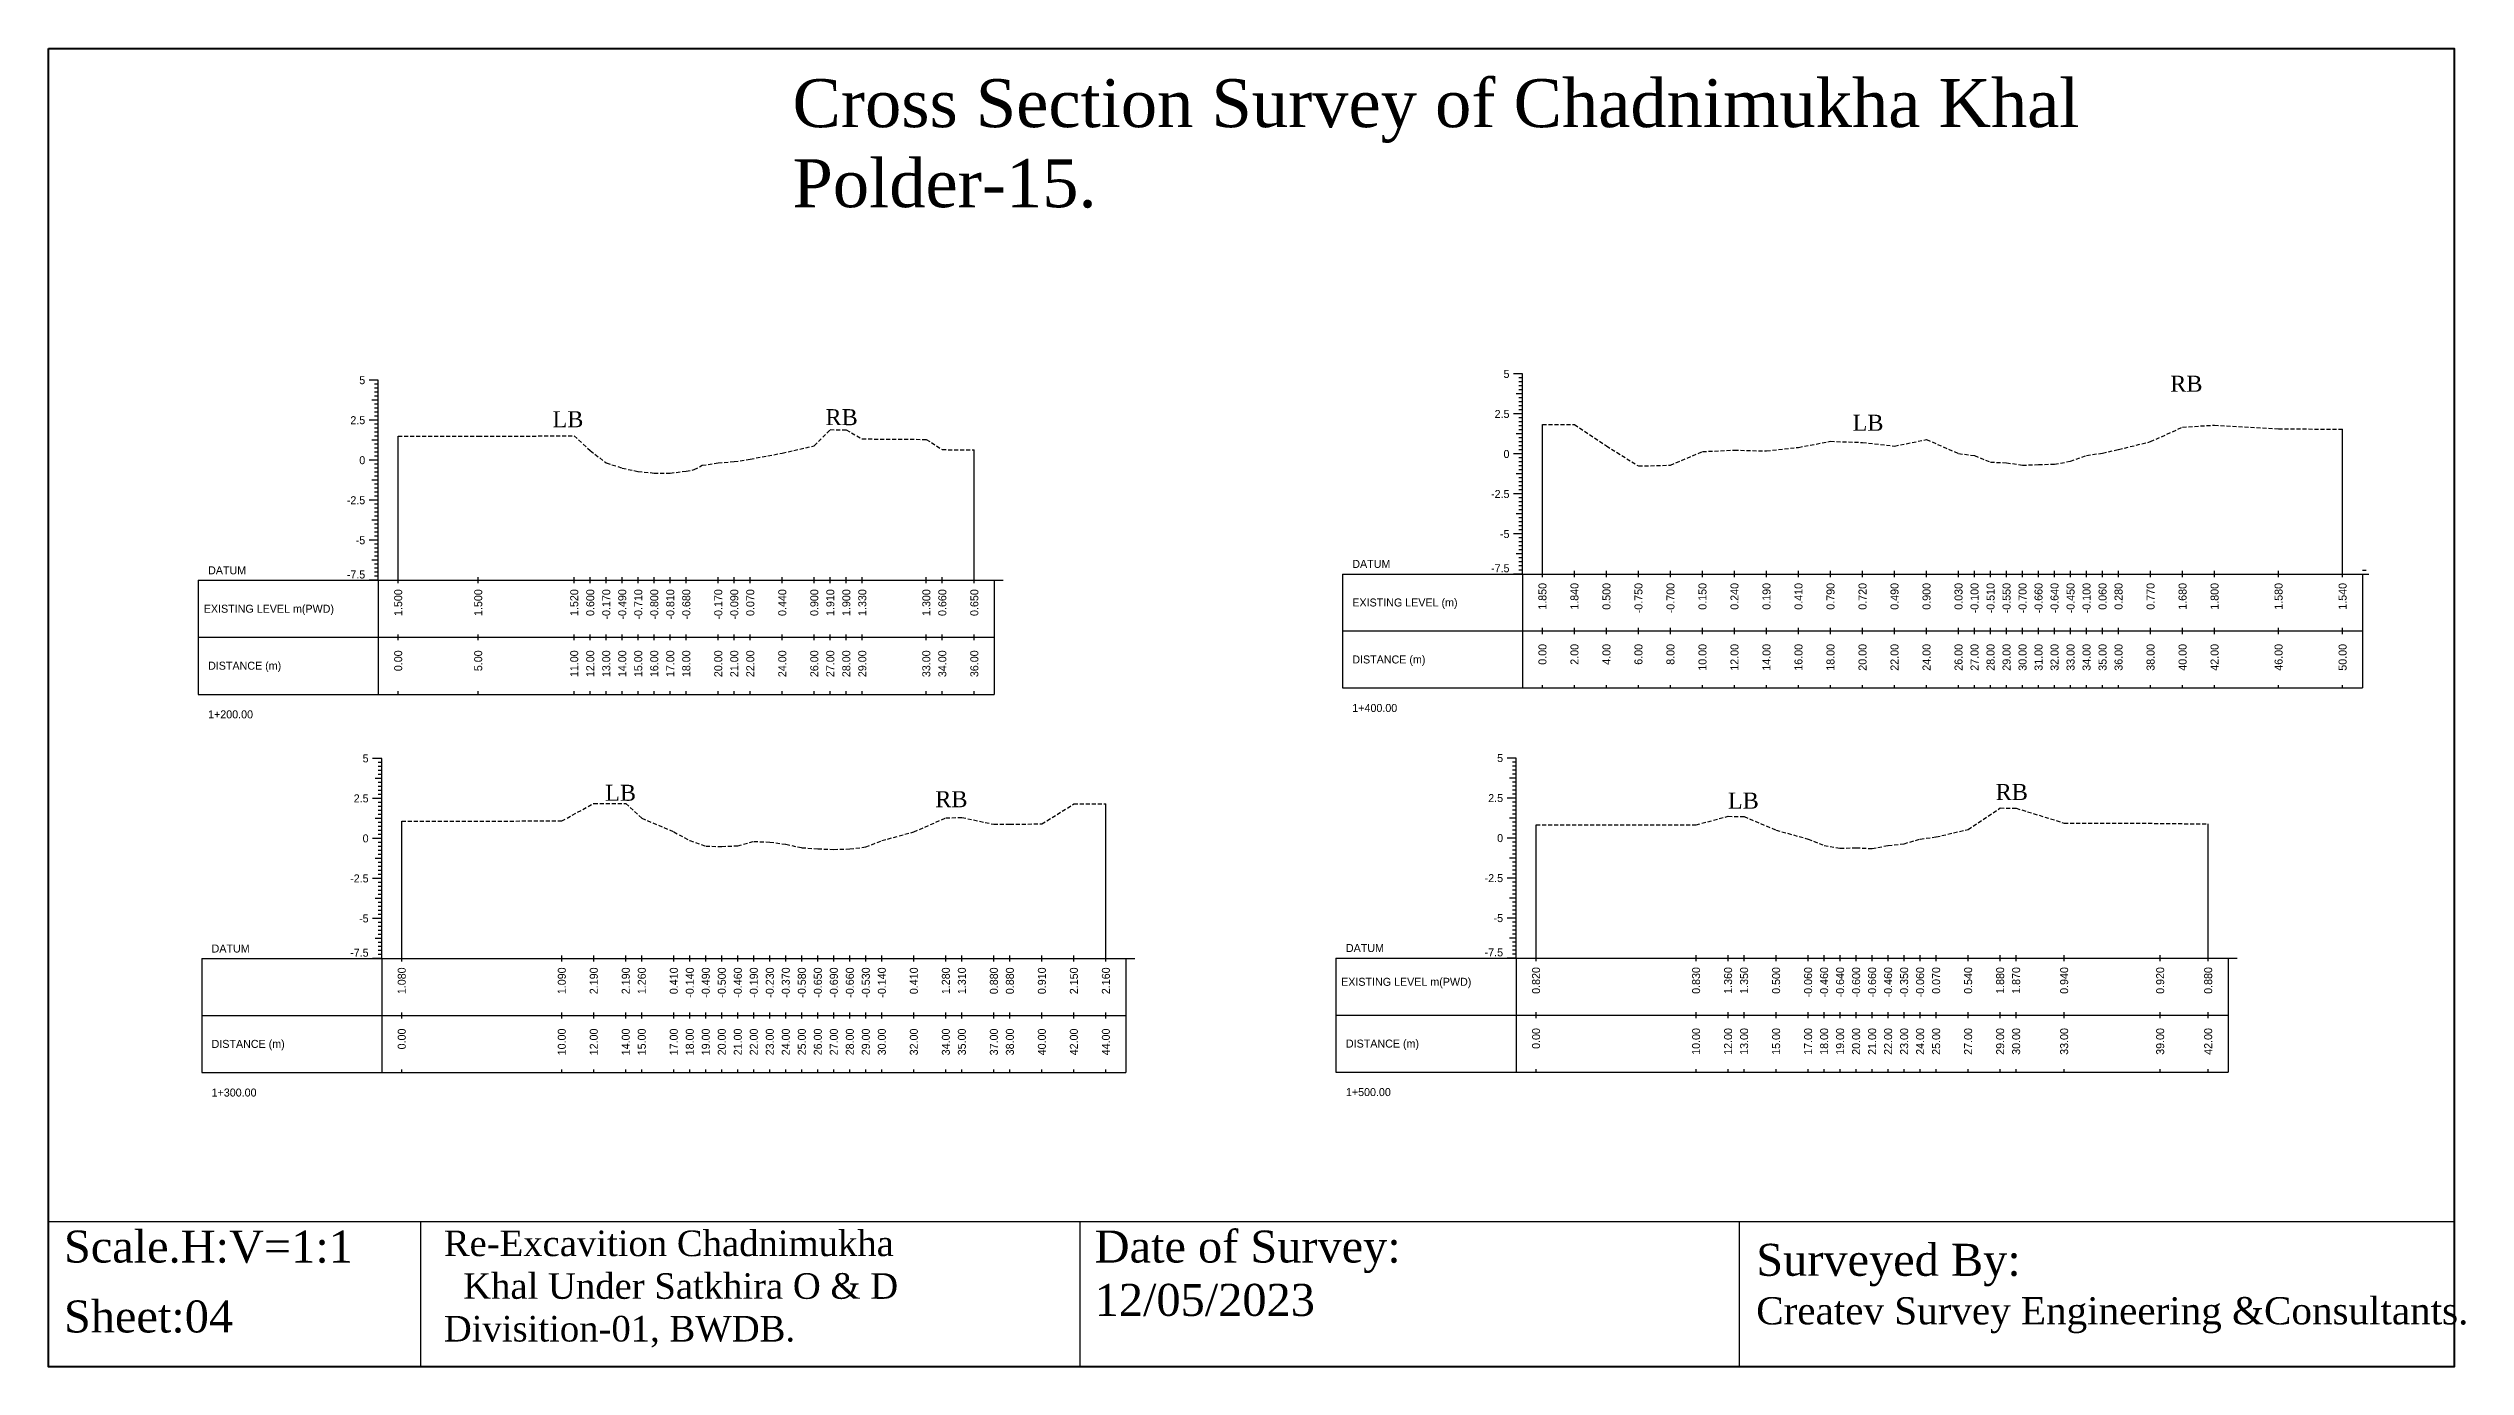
# Model space of a CAD drawing. Header units: inches. Extents: x 3247 to 4722, y -1199 to -293.
# Drawn here: x 3246.5 to 3397.6, y -1152.6 to -1070.3 of the extents above; entities that cross this region are included whole.
import ezdxf
from ezdxf.enums import TextEntityAlignment as Align

# ---------------------------------------------------------------- set-up
doc = ezdxf.new("R2010")
doc.units = ezdxf.units.IN
doc.header["$MEASUREMENT"] = 0
doc.linetypes.add('HIDDEN', pattern=[0.375, 0.25, -0.125])
doc.layers.add('CS_Drawing', color=7, linetype='Continuous')
doc.layers.add('GL', color=3, linetype='HIDDEN')
doc.styles.add('romans', font='romans.shx')

msp = doc.modelspace()

# ---------------------------------------------------------------- linework, layer by layer
at = {"color": 4, "lineweight": 40}
msp.add_lwpolyline([(3246.52, -1070.28), (3396.86, -1070.28), (3396.86, -1152.65), (3246.52, -1152.65)], close=True, dxfattribs=at)
for points in [[(3396.86, -1070.28), (3396.86, -1152.65)], [(3246.52, -1143.57), (3396.86, -1143.57)], [(3246.52, -1143.57), (3246.52, -1152.65)], [(3269.77, -1143.57), (3269.77, -1152.65)], [(3310.97, -1143.57), (3310.97, -1152.65)], [(3352.17, -1143.57), (3352.17, -1152.65)]]:
    msp.add_lwpolyline(points)
at = {"layer": 'CS_Drawing'}
for p, q in [((3267.13, -1091.01), (3266.57, -1091.01)), ((3267.13, -1091.01), (3266.73, -1091.01)), ((3267.13, -1091.01), (3266.9, -1091.01)), ((3267.13, -1091.26), (3266.9, -1091.26)), ((3267.13, -1091.51), (3266.9, -1091.51)), ((3267.13, -1091.76), (3266.9, -1091.76)), ((3267.13, -1092.01), (3266.9, -1092.01)), ((3267.13, -1103.51), (3267.13, -1091.01)), ((3338.63, -1090.62), (3338.07, -1090.62)), ((3338.63, -1090.62), (3338.23, -1090.62)), ((3338.63, -1091.87), (3338.23, -1091.87)), ((3338.63, -1090.62), (3338.4, -1090.62)), ((3338.63, -1090.87), (3338.4, -1090.87)), ((3338.63, -1091.12), (3338.4, -1091.12)), ((3338.63, -1091.37), (3338.4, -1091.37)), ((3338.63, -1091.62), (3338.4, -1091.62)), ((3338.63, -1091.87), (3338.4, -1091.87)), ((3338.63, -1103.12), (3338.63, -1090.62)), ((3267.13, -1093.51), (3266.57, -1093.51)), ((3267.13, -1092.26), (3266.73, -1092.26)), ((3267.13, -1093.51), (3266.73, -1093.51)), ((3267.13, -1092.26), (3266.9, -1092.26)), ((3267.13, -1092.51), (3266.9, -1092.51)), ((3267.13, -1092.76), (3266.9, -1092.76)), ((3267.13, -1093.01), (3266.9, -1093.01)), ((3267.13, -1093.26), (3266.9, -1093.26)), ((3267.13, -1093.51), (3266.9, -1093.51)), ((3338.63, -1093.12), (3338.07, -1093.12)), ((3338.63, -1093.12), (3338.23, -1093.12)), ((3338.63, -1092.12), (3338.4, -1092.12)), ((3338.63, -1092.37), (3338.4, -1092.37)), ((3338.63, -1092.62), (3338.4, -1092.62)), ((3338.63, -1092.87), (3338.4, -1092.87)), ((3338.63, -1093.12), (3338.4, -1093.12)), ((3338.63, -1093.37), (3338.4, -1093.37)), ((3267.13, -1094.76), (3266.73, -1094.76)), ((3267.13, -1093.76), (3266.9, -1093.76)), ((3267.13, -1094.01), (3266.9, -1094.01)), ((3267.13, -1094.26), (3266.9, -1094.26)), ((3267.13, -1094.51), (3266.9, -1094.51)), ((3267.13, -1094.76), (3266.9, -1094.76)), ((3267.13, -1095.01), (3266.9, -1095.01)), ((3268.38, -1103.51), (3268.38, -1094.51)), ((3338.63, -1094.37), (3338.23, -1094.37)), ((3338.63, -1093.62), (3338.4, -1093.62)), ((3338.63, -1093.87), (3338.4, -1093.87)), ((3338.63, -1094.12), (3338.4, -1094.12)), ((3338.63, -1094.37), (3338.4, -1094.37)), ((3338.63, -1094.62), (3338.4, -1094.62)), ((3338.63, -1094.87), (3338.4, -1094.87)), ((3338.63, -1095.12), (3338.4, -1095.12)), ((3339.88, -1103.12), (3339.88, -1093.77)), ((3389.88, -1103.12), (3389.88, -1094.08)), ((3267.13, -1096.01), (3266.57, -1096.01)), ((3267.13, -1096.01), (3266.73, -1096.01)), ((3267.13, -1095.26), (3266.9, -1095.26)), ((3267.13, -1095.51), (3266.9, -1095.51)), ((3267.13, -1095.76), (3266.9, -1095.76)), ((3267.13, -1096.01), (3266.9, -1096.01)), ((3267.13, -1096.26), (3266.9, -1096.26)), ((3267.13, -1096.51), (3266.9, -1096.51)), ((3304.38, -1103.51), (3304.38, -1095.36)), ((3338.63, -1095.62), (3338.07, -1095.62)), ((3338.63, -1095.62), (3338.23, -1095.62)), ((3338.63, -1095.37), (3338.4, -1095.37)), ((3338.63, -1095.62), (3338.4, -1095.62)), ((3338.63, -1095.87), (3338.4, -1095.87)), ((3338.63, -1096.12), (3338.4, -1096.12)), ((3338.63, -1096.37), (3338.4, -1096.37)), ((3338.63, -1096.62), (3338.4, -1096.62)), ((3267.13, -1097.26), (3266.73, -1097.26)), ((3267.13, -1096.76), (3266.9, -1096.76)), ((3267.13, -1097.01), (3266.9, -1097.01)), ((3267.13, -1097.26), (3266.9, -1097.26)), ((3267.13, -1097.51), (3266.9, -1097.51)), ((3267.13, -1097.76), (3266.9, -1097.76)), ((3267.13, -1098.01), (3266.9, -1098.01)), ((3338.63, -1098.12), (3338.07, -1098.12)), ((3338.63, -1096.87), (3338.23, -1096.87)), ((3338.63, -1098.12), (3338.23, -1098.12)), ((3338.63, -1096.87), (3338.4, -1096.87)), ((3338.63, -1097.12), (3338.4, -1097.12)), ((3338.63, -1097.37), (3338.4, -1097.37)), ((3338.63, -1097.62), (3338.4, -1097.62)), ((3338.63, -1097.87), (3338.4, -1097.87)), ((3338.63, -1098.12), (3338.4, -1098.12)), ((3267.13, -1098.51), (3266.57, -1098.51)), ((3267.13, -1098.51), (3266.73, -1098.51)), ((3267.13, -1098.26), (3266.9, -1098.26)), ((3267.13, -1098.51), (3266.9, -1098.51)), ((3267.13, -1098.76), (3266.9, -1098.76)), ((3267.13, -1099.01), (3266.9, -1099.01)), ((3267.13, -1099.26), (3266.9, -1099.26)), ((3267.13, -1099.51), (3266.9, -1099.51)), ((3338.63, -1099.37), (3338.23, -1099.37)), ((3338.63, -1098.37), (3338.4, -1098.37)), ((3338.63, -1098.62), (3338.4, -1098.62)), ((3338.63, -1098.87), (3338.4, -1098.87)), ((3338.63, -1099.12), (3338.4, -1099.12)), ((3338.63, -1099.37), (3338.4, -1099.37)), ((3338.63, -1099.62), (3338.4, -1099.62)), ((3267.13, -1101.01), (3266.57, -1101.01)), ((3267.13, -1099.76), (3266.73, -1099.76)), ((3267.13, -1101.01), (3266.73, -1101.01)), ((3267.13, -1099.76), (3266.9, -1099.76)), ((3267.13, -1100.01), (3266.9, -1100.01)), ((3267.13, -1100.26), (3266.9, -1100.26)), ((3267.13, -1100.51), (3266.9, -1100.51)), ((3267.13, -1100.76), (3266.9, -1100.76)), ((3267.13, -1101.01), (3266.9, -1101.01)), ((3338.63, -1100.62), (3338.07, -1100.62)), ((3338.63, -1100.62), (3338.23, -1100.62)), ((3338.63, -1099.87), (3338.4, -1099.87)), ((3338.63, -1100.12), (3338.4, -1100.12)), ((3338.63, -1100.37), (3338.4, -1100.37)), ((3338.63, -1100.62), (3338.4, -1100.62)), ((3338.63, -1100.87), (3338.4, -1100.87)), ((3338.63, -1101.12), (3338.4, -1101.12)), ((3267.13, -1102.26), (3266.73, -1102.26)), ((3267.13, -1101.26), (3266.9, -1101.26)), ((3267.13, -1101.51), (3266.9, -1101.51)), ((3267.13, -1101.76), (3266.9, -1101.76)), ((3267.13, -1102.01), (3266.9, -1102.01)), ((3267.13, -1102.26), (3266.9, -1102.26)), ((3267.13, -1102.51), (3266.9, -1102.51)), ((3338.63, -1101.87), (3338.23, -1101.87)), ((3338.63, -1101.37), (3338.4, -1101.37)), ((3338.63, -1101.62), (3338.4, -1101.62)), ((3338.63, -1101.87), (3338.4, -1101.87)), ((3338.63, -1102.12), (3338.4, -1102.12)), ((3338.63, -1102.37), (3338.4, -1102.37)), ((3338.63, -1102.62), (3338.4, -1102.62)), ((3255.88, -1103.51), (3267.13, -1103.51)), ((3255.88, -1103.51), (3255.88, -1110.64)), ((3267.13, -1103.51), (3266.57, -1103.51)), ((3267.13, -1103.51), (3266.73, -1103.51)), ((3267.13, -1102.76), (3266.9, -1102.76)), ((3267.13, -1103.01), (3266.9, -1103.01)), ((3267.13, -1103.26), (3266.9, -1103.26)), ((3267.13, -1103.51), (3266.9, -1103.51)), ((3267.13, -1103.51), (3305.63, -1103.51)), ((3267.13, -1103.51), (3267.13, -1110.64)), ((3268.38, -1103.7), (3268.38, -1103.32)), ((3273.38, -1103.7), (3273.38, -1103.32)), ((3279.38, -1103.7), (3279.38, -1103.32)), ((3280.38, -1103.7), (3280.38, -1103.32)), ((3281.38, -1103.7), (3281.38, -1103.32)), ((3282.38, -1103.7), (3282.38, -1103.32)), ((3283.38, -1103.7), (3283.38, -1103.32)), ((3284.38, -1103.7), (3284.38, -1103.32)), ((3285.38, -1103.7), (3285.38, -1103.32)), ((3286.38, -1103.7), (3286.38, -1103.32)), ((3288.38, -1103.7), (3288.38, -1103.32)), ((3289.38, -1103.7), (3289.38, -1103.32)), ((3290.38, -1103.7), (3290.38, -1103.32)), ((3292.38, -1103.7), (3292.38, -1103.32)), ((3294.38, -1103.7), (3294.38, -1103.32)), ((3295.38, -1103.7), (3295.38, -1103.32)), ((3296.38, -1103.7), (3296.38, -1103.32)), ((3297.38, -1103.7), (3297.38, -1103.32)), ((3301.38, -1103.7), (3301.38, -1103.32)), ((3302.38, -1103.7), (3302.38, -1103.32)), ((3304.38, -1103.7), (3304.38, -1103.32)), ((3305.63, -1103.51), (3306.19, -1103.51)), ((3305.63, -1103.51), (3306.02, -1103.51)), ((3305.63, -1103.51), (3305.85, -1103.51)), ((3305.63, -1103.51), (3305.63, -1110.64)), ((3327.38, -1103.12), (3338.63, -1103.12)), ((3327.38, -1103.12), (3327.38, -1110.24)), ((3338.63, -1103.12), (3338.07, -1103.12)), ((3338.63, -1103.12), (3338.23, -1103.12)), ((3338.63, -1102.87), (3338.4, -1102.87)), ((3338.63, -1103.12), (3338.4, -1103.12)), ((3338.63, -1103.12), (3391.13, -1103.12)), ((3338.63, -1103.12), (3338.63, -1110.24)), ((3339.88, -1103.31), (3339.88, -1102.93)), ((3341.88, -1103.31), (3341.88, -1102.93)), ((3343.88, -1103.31), (3343.88, -1102.93)), ((3345.88, -1103.31), (3345.88, -1102.93)), ((3347.88, -1103.31), (3347.88, -1102.93)), ((3349.88, -1103.31), (3349.88, -1102.93)), ((3351.88, -1103.31), (3351.88, -1102.93)), ((3353.88, -1103.31), (3353.88, -1102.93)), ((3355.88, -1103.31), (3355.88, -1102.93)), ((3357.88, -1103.31), (3357.88, -1102.93)), ((3359.88, -1103.31), (3359.88, -1102.93)), ((3361.88, -1103.31), (3361.88, -1102.93)), ((3363.88, -1103.31), (3363.88, -1102.93)), ((3365.88, -1103.31), (3365.88, -1102.93)), ((3366.88, -1103.31), (3366.88, -1102.93)), ((3367.88, -1103.31), (3367.88, -1102.93)), ((3368.88, -1103.31), (3368.88, -1102.93)), ((3369.88, -1103.31), (3369.88, -1102.93)), ((3370.88, -1103.31), (3370.88, -1102.93)), ((3371.88, -1103.31), (3371.88, -1102.93)), ((3372.88, -1103.31), (3372.88, -1102.93)), ((3373.88, -1103.31), (3373.88, -1102.93)), ((3374.88, -1103.31), (3374.88, -1102.93)), ((3375.88, -1103.31), (3375.88, -1102.93)), ((3377.88, -1103.31), (3377.88, -1102.93)), ((3379.88, -1103.31), (3379.88, -1102.93)), ((3381.88, -1103.31), (3381.88, -1102.93)), ((3385.88, -1103.31), (3385.88, -1102.93)), ((3389.88, -1103.31), (3389.88, -1102.93)), ((3391.13, -1102.87), (3391.35, -1102.87)), ((3391.13, -1103.12), (3391.52, -1103.12)), ((3391.13, -1103.12), (3391.35, -1103.12)), ((3391.13, -1103.12), (3391.13, -1110.24)), ((3255.88, -1107.07), (3267.13, -1107.07)), ((3267.13, -1107.07), (3305.63, -1107.07)), ((3267.13, -1107.07), (3305.63, -1107.07)), ((3268.38, -1107.26), (3268.38, -1106.89)), ((3273.38, -1107.26), (3273.38, -1106.89)), ((3279.38, -1107.26), (3279.38, -1106.89)), ((3280.38, -1107.26), (3280.38, -1106.89)), ((3281.38, -1107.26), (3281.38, -1106.89)), ((3282.38, -1107.26), (3282.38, -1106.89)), ((3283.38, -1107.26), (3283.38, -1106.89)), ((3284.38, -1107.26), (3284.38, -1106.89)), ((3285.38, -1107.26), (3285.38, -1106.89)), ((3286.38, -1107.26), (3286.38, -1106.89)), ((3288.38, -1107.26), (3288.38, -1106.89)), ((3289.38, -1107.26), (3289.38, -1106.89)), ((3290.38, -1107.26), (3290.38, -1106.89)), ((3292.38, -1107.26), (3292.38, -1106.89)), ((3294.38, -1107.26), (3294.38, -1106.89)), ((3295.38, -1107.26), (3295.38, -1106.89)), ((3296.38, -1107.26), (3296.38, -1106.89)), ((3297.38, -1107.26), (3297.38, -1106.89)), ((3301.38, -1107.26), (3301.38, -1106.89)), ((3302.38, -1107.26), (3302.38, -1106.89)), ((3304.38, -1107.26), (3304.38, -1106.89)), ((3327.38, -1106.68), (3338.63, -1106.68)), ((3338.63, -1106.68), (3391.13, -1106.68)), ((3338.63, -1106.68), (3391.13, -1106.68)), ((3339.88, -1106.87), (3339.88, -1106.49)), ((3341.88, -1106.87), (3341.88, -1106.49)), ((3343.88, -1106.87), (3343.88, -1106.49)), ((3345.88, -1106.87), (3345.88, -1106.49)), ((3347.88, -1106.87), (3347.88, -1106.49)), ((3349.88, -1106.87), (3349.88, -1106.49)), ((3351.88, -1106.87), (3351.88, -1106.49)), ((3353.88, -1106.87), (3353.88, -1106.49)), ((3355.88, -1106.87), (3355.88, -1106.49)), ((3357.88, -1106.87), (3357.88, -1106.49)), ((3359.88, -1106.87), (3359.88, -1106.49)), ((3361.88, -1106.87), (3361.88, -1106.49)), ((3363.88, -1106.87), (3363.88, -1106.49)), ((3365.88, -1106.87), (3365.88, -1106.49)), ((3366.88, -1106.87), (3366.88, -1106.49)), ((3367.88, -1106.87), (3367.88, -1106.49)), ((3368.88, -1106.87), (3368.88, -1106.49)), ((3369.88, -1106.87), (3369.88, -1106.49)), ((3370.88, -1106.87), (3370.88, -1106.49)), ((3371.88, -1106.87), (3371.88, -1106.49)), ((3372.88, -1106.87), (3372.88, -1106.49)), ((3373.88, -1106.87), (3373.88, -1106.49)), ((3374.88, -1106.87), (3374.88, -1106.49)), ((3375.88, -1106.87), (3375.88, -1106.49)), ((3377.88, -1106.87), (3377.88, -1106.49)), ((3379.88, -1106.87), (3379.88, -1106.49)), ((3381.88, -1106.87), (3381.88, -1106.49)), ((3385.88, -1106.87), (3385.88, -1106.49)), ((3389.88, -1106.87), (3389.88, -1106.49)), ((3339.88, -1110.24), (3339.88, -1110.06)), ((3341.88, -1110.24), (3341.88, -1110.06)), ((3343.88, -1110.24), (3343.88, -1110.06)), ((3345.88, -1110.24), (3345.88, -1110.06)), ((3347.88, -1110.24), (3347.88, -1110.06)), ((3349.88, -1110.24), (3349.88, -1110.06)), ((3351.88, -1110.24), (3351.88, -1110.06)), ((3353.88, -1110.24), (3353.88, -1110.06)), ((3355.88, -1110.24), (3355.88, -1110.06)), ((3357.88, -1110.24), (3357.88, -1110.06)), ((3359.88, -1110.24), (3359.88, -1110.06)), ((3361.88, -1110.24), (3361.88, -1110.06)), ((3363.88, -1110.24), (3363.88, -1110.06)), ((3365.88, -1110.24), (3365.88, -1110.06)), ((3366.88, -1110.24), (3366.88, -1110.06)), ((3367.88, -1110.24), (3367.88, -1110.06)), ((3368.88, -1110.24), (3368.88, -1110.06)), ((3369.88, -1110.24), (3369.88, -1110.06)), ((3370.88, -1110.24), (3370.88, -1110.06)), ((3371.88, -1110.24), (3371.88, -1110.06)), ((3372.88, -1110.24), (3372.88, -1110.06)), ((3373.88, -1110.24), (3373.88, -1110.06)), ((3374.88, -1110.24), (3374.88, -1110.06)), ((3375.88, -1110.24), (3375.88, -1110.06)), ((3377.88, -1110.24), (3377.88, -1110.06)), ((3379.88, -1110.24), (3379.88, -1110.06)), ((3381.88, -1110.24), (3381.88, -1110.06)), ((3385.88, -1110.24), (3385.88, -1110.06)), ((3389.88, -1110.24), (3389.88, -1110.06)), ((3255.88, -1110.64), (3267.13, -1110.64)), ((3267.13, -1110.64), (3305.63, -1110.64)), ((3268.38, -1110.64), (3268.38, -1110.45)), ((3273.38, -1110.64), (3273.38, -1110.45)), ((3279.38, -1110.64), (3279.38, -1110.45)), ((3280.38, -1110.64), (3280.38, -1110.45)), ((3281.38, -1110.64), (3281.38, -1110.45)), ((3282.38, -1110.64), (3282.38, -1110.45)), ((3283.38, -1110.64), (3283.38, -1110.45)), ((3284.38, -1110.64), (3284.38, -1110.45)), ((3285.38, -1110.64), (3285.38, -1110.45)), ((3286.38, -1110.64), (3286.38, -1110.45)), ((3288.38, -1110.64), (3288.38, -1110.45)), ((3289.38, -1110.64), (3289.38, -1110.45)), ((3290.38, -1110.64), (3290.38, -1110.45)), ((3292.38, -1110.64), (3292.38, -1110.45)), ((3294.38, -1110.64), (3294.38, -1110.45)), ((3295.38, -1110.64), (3295.38, -1110.45)), ((3296.38, -1110.64), (3296.38, -1110.45)), ((3297.38, -1110.64), (3297.38, -1110.45)), ((3301.38, -1110.64), (3301.38, -1110.45)), ((3302.38, -1110.64), (3302.38, -1110.45)), ((3304.38, -1110.64), (3304.38, -1110.45)), ((3327.38, -1110.24), (3338.63, -1110.24)), ((3338.63, -1110.24), (3391.13, -1110.24)), ((3267.35, -1114.64), (3266.78, -1114.64)), ((3267.35, -1114.64), (3266.95, -1114.64)), ((3267.35, -1114.64), (3267.12, -1114.64)), ((3267.35, -1127.14), (3267.35, -1114.64)), ((3338.23, -1114.62), (3337.67, -1114.62)), ((3338.23, -1114.62), (3337.83, -1114.62)), ((3338.23, -1114.62), (3338, -1114.62)), ((3338.23, -1127.12), (3338.23, -1114.62)), ((3267.35, -1115.89), (3266.95, -1115.89)), ((3267.35, -1114.89), (3267.12, -1114.89)), ((3267.35, -1115.14), (3267.12, -1115.14)), ((3267.35, -1115.39), (3267.12, -1115.39)), ((3267.35, -1115.64), (3267.12, -1115.64)), ((3267.35, -1115.89), (3267.12, -1115.89)), ((3267.35, -1116.14), (3267.12, -1116.14)), ((3338.23, -1115.87), (3337.83, -1115.87)), ((3338.23, -1114.87), (3338, -1114.87)), ((3338.23, -1115.12), (3338, -1115.12)), ((3338.23, -1115.37), (3338, -1115.37)), ((3338.23, -1115.62), (3338, -1115.62)), ((3338.23, -1115.87), (3338, -1115.87)), ((3338.23, -1116.12), (3338, -1116.12)), ((3267.35, -1117.14), (3266.78, -1117.14)), ((3267.35, -1117.14), (3266.95, -1117.14)), ((3267.35, -1116.39), (3267.12, -1116.39)), ((3267.35, -1116.64), (3267.12, -1116.64)), ((3267.35, -1116.89), (3267.12, -1116.89)), ((3267.35, -1117.14), (3267.12, -1117.14)), ((3267.35, -1117.39), (3267.12, -1117.39)), ((3267.35, -1117.64), (3267.12, -1117.64)), ((3312.6, -1127.14), (3312.6, -1117.48)), ((3338.23, -1117.12), (3337.67, -1117.12)), ((3338.23, -1117.12), (3337.83, -1117.12)), ((3338.23, -1116.37), (3338, -1116.37)), ((3338.23, -1116.62), (3338, -1116.62)), ((3338.23, -1116.87), (3338, -1116.87)), ((3338.23, -1117.12), (3338, -1117.12)), ((3338.23, -1117.37), (3338, -1117.37)), ((3338.23, -1117.62), (3338, -1117.62)), ((3267.35, -1118.39), (3266.95, -1118.39)), ((3267.35, -1117.89), (3267.12, -1117.89)), ((3267.35, -1118.14), (3267.12, -1118.14)), ((3267.35, -1118.39), (3267.12, -1118.39)), ((3267.35, -1118.64), (3267.12, -1118.64)), ((3267.35, -1118.89), (3267.12, -1118.89)), ((3267.35, -1119.14), (3267.12, -1119.14)), ((3268.6, -1127.14), (3268.6, -1118.56)), ((3338.23, -1118.37), (3337.83, -1118.37)), ((3338.23, -1117.87), (3338, -1117.87)), ((3338.23, -1118.12), (3338, -1118.12)), ((3338.23, -1118.37), (3338, -1118.37)), ((3338.23, -1118.62), (3338, -1118.62)), ((3338.23, -1118.87), (3338, -1118.87)), ((3338.23, -1119.12), (3338, -1119.12)), ((3339.48, -1127.12), (3339.48, -1118.8)), ((3381.48, -1127.12), (3381.48, -1118.74)), ((3267.35, -1119.64), (3266.78, -1119.64)), ((3267.35, -1119.64), (3266.95, -1119.64)), ((3267.35, -1119.39), (3267.12, -1119.39)), ((3267.35, -1119.64), (3267.12, -1119.64)), ((3267.35, -1119.89), (3267.12, -1119.89)), ((3267.35, -1120.14), (3267.12, -1120.14)), ((3267.35, -1120.39), (3267.12, -1120.39)), ((3267.35, -1120.64), (3267.12, -1120.64)), ((3338.23, -1119.62), (3337.67, -1119.62)), ((3338.23, -1119.62), (3337.83, -1119.62)), ((3338.23, -1119.37), (3338, -1119.37)), ((3338.23, -1119.62), (3338, -1119.62)), ((3338.23, -1119.87), (3338, -1119.87)), ((3338.23, -1120.12), (3338, -1120.12)), ((3338.23, -1120.37), (3338, -1120.37)), ((3338.23, -1120.62), (3338, -1120.62)), ((3267.35, -1122.14), (3266.78, -1122.14)), ((3267.35, -1120.89), (3266.95, -1120.89)), ((3267.35, -1122.14), (3266.95, -1122.14)), ((3267.35, -1120.89), (3267.12, -1120.89)), ((3267.35, -1121.14), (3267.12, -1121.14)), ((3267.35, -1121.39), (3267.12, -1121.39)), ((3267.35, -1121.64), (3267.12, -1121.64)), ((3267.35, -1121.89), (3267.12, -1121.89)), ((3267.35, -1122.14), (3267.12, -1122.14)), ((3338.23, -1122.12), (3337.67, -1122.12)), ((3338.23, -1120.87), (3337.83, -1120.87)), ((3338.23, -1122.12), (3337.83, -1122.12)), ((3338.23, -1120.87), (3338, -1120.87)), ((3338.23, -1121.12), (3338, -1121.12)), ((3338.23, -1121.37), (3338, -1121.37)), ((3338.23, -1121.62), (3338, -1121.62)), ((3338.23, -1121.87), (3338, -1121.87)), ((3338.23, -1122.12), (3338, -1122.12)), ((3267.35, -1123.39), (3266.95, -1123.39)), ((3267.35, -1122.39), (3267.12, -1122.39)), ((3267.35, -1122.64), (3267.12, -1122.64)), ((3267.35, -1122.89), (3267.12, -1122.89)), ((3267.35, -1123.14), (3267.12, -1123.14)), ((3267.35, -1123.39), (3267.12, -1123.39)), ((3267.35, -1123.64), (3267.12, -1123.64)), ((3338.23, -1123.37), (3337.83, -1123.37)), ((3338.23, -1122.37), (3338, -1122.37)), ((3338.23, -1122.62), (3338, -1122.62)), ((3338.23, -1122.87), (3338, -1122.87)), ((3338.23, -1123.12), (3338, -1123.12)), ((3338.23, -1123.37), (3338, -1123.37)), ((3338.23, -1123.62), (3338, -1123.62)), ((3267.35, -1124.64), (3266.78, -1124.64)), ((3267.35, -1124.64), (3266.95, -1124.64)), ((3267.35, -1123.89), (3267.12, -1123.89)), ((3267.35, -1124.14), (3267.12, -1124.14)), ((3267.35, -1124.39), (3267.12, -1124.39)), ((3267.35, -1124.64), (3267.12, -1124.64)), ((3267.35, -1124.89), (3267.12, -1124.89)), ((3267.35, -1125.14), (3267.12, -1125.14)), ((3338.23, -1124.62), (3337.67, -1124.62)), ((3338.23, -1124.62), (3337.83, -1124.62)), ((3338.23, -1123.87), (3338, -1123.87)), ((3338.23, -1124.12), (3338, -1124.12)), ((3338.23, -1124.37), (3338, -1124.37)), ((3338.23, -1124.62), (3338, -1124.62)), ((3338.23, -1124.87), (3338, -1124.87)), ((3338.23, -1125.12), (3338, -1125.12)), ((3267.35, -1125.89), (3266.95, -1125.89)), ((3267.35, -1125.39), (3267.12, -1125.39)), ((3267.35, -1125.64), (3267.12, -1125.64)), ((3267.35, -1125.89), (3267.12, -1125.89)), ((3267.35, -1126.14), (3267.12, -1126.14)), ((3267.35, -1126.39), (3267.12, -1126.39)), ((3267.35, -1126.64), (3267.12, -1126.64)), ((3338.23, -1125.87), (3337.83, -1125.87)), ((3338.23, -1125.37), (3338, -1125.37)), ((3338.23, -1125.62), (3338, -1125.62)), ((3338.23, -1125.87), (3338, -1125.87)), ((3338.23, -1126.12), (3338, -1126.12)), ((3338.23, -1126.37), (3338, -1126.37)), ((3338.23, -1126.62), (3338, -1126.62)), ((3256.1, -1127.14), (3267.35, -1127.14)), ((3256.1, -1127.14), (3256.1, -1134.27)), ((3267.35, -1127.14), (3266.78, -1127.14)), ((3267.35, -1127.14), (3266.95, -1127.14)), ((3267.35, -1126.89), (3267.12, -1126.89)), ((3267.35, -1127.14), (3267.12, -1127.14)), ((3267.35, -1127.14), (3313.85, -1127.14)), ((3267.35, -1127.14), (3267.35, -1134.27)), ((3268.6, -1127.33), (3268.6, -1126.95)), ((3278.6, -1127.33), (3278.6, -1126.95)), ((3280.6, -1127.33), (3280.6, -1126.95)), ((3282.6, -1127.33), (3282.6, -1126.95)), ((3283.6, -1127.33), (3283.6, -1126.95)), ((3285.6, -1127.33), (3285.6, -1126.95)), ((3286.6, -1127.33), (3286.6, -1126.95)), ((3287.6, -1127.33), (3287.6, -1126.95)), ((3288.6, -1127.33), (3288.6, -1126.95)), ((3289.6, -1127.33), (3289.6, -1126.95)), ((3290.6, -1127.33), (3290.6, -1126.95)), ((3291.6, -1127.33), (3291.6, -1126.95)), ((3292.6, -1127.33), (3292.6, -1126.95)), ((3293.6, -1127.33), (3293.6, -1126.95)), ((3294.6, -1127.33), (3294.6, -1126.95)), ((3295.6, -1127.33), (3295.6, -1126.95)), ((3296.6, -1127.33), (3296.6, -1126.95)), ((3297.6, -1127.33), (3297.6, -1126.95)), ((3298.6, -1127.33), (3298.6, -1126.95)), ((3300.6, -1127.33), (3300.6, -1126.95)), ((3302.6, -1127.33), (3302.6, -1126.95)), ((3303.6, -1127.33), (3303.6, -1126.95)), ((3305.6, -1127.33), (3305.6, -1126.95)), ((3306.6, -1127.33), (3306.6, -1126.95)), ((3308.6, -1127.33), (3308.6, -1126.95)), ((3310.6, -1127.33), (3310.6, -1126.95)), ((3312.6, -1127.33), (3312.6, -1126.95)), ((3313.85, -1127.14), (3314.41, -1127.14)), ((3313.85, -1127.14), (3314.24, -1127.14)), ((3313.85, -1127.14), (3314.07, -1127.14)), ((3313.85, -1127.14), (3313.85, -1134.27)), ((3326.98, -1127.12), (3338.23, -1127.12)), ((3326.98, -1127.12), (3326.98, -1134.24)), ((3338.23, -1127.12), (3337.67, -1127.12)), ((3338.23, -1127.12), (3337.83, -1127.12)), ((3338.23, -1126.87), (3338, -1126.87)), ((3338.23, -1127.12), (3338, -1127.12)), ((3338.23, -1127.12), (3382.73, -1127.12)), ((3338.23, -1127.12), (3338.23, -1134.24)), ((3339.48, -1127.31), (3339.48, -1126.93)), ((3349.48, -1127.31), (3349.48, -1126.93)), ((3351.48, -1127.31), (3351.48, -1126.93)), ((3352.48, -1127.31), (3352.48, -1126.93)), ((3354.48, -1127.31), (3354.48, -1126.93)), ((3356.48, -1127.31), (3356.48, -1126.93)), ((3357.48, -1127.31), (3357.48, -1126.93)), ((3358.48, -1127.31), (3358.48, -1126.93)), ((3359.48, -1127.31), (3359.48, -1126.93)), ((3360.48, -1127.31), (3360.48, -1126.93)), ((3361.48, -1127.31), (3361.48, -1126.93)), ((3362.48, -1127.31), (3362.48, -1126.93)), ((3363.48, -1127.31), (3363.48, -1126.93)), ((3364.48, -1127.31), (3364.48, -1126.93)), ((3366.48, -1127.31), (3366.48, -1126.93)), ((3368.48, -1127.31), (3368.48, -1126.93)), ((3369.48, -1127.31), (3369.48, -1126.93)), ((3372.48, -1127.31), (3372.48, -1126.93)), ((3378.48, -1127.31), (3378.48, -1126.93)), ((3381.48, -1127.31), (3381.48, -1126.93)), ((3382.73, -1127.12), (3383.29, -1127.12)), ((3382.73, -1127.12), (3383.12, -1127.12)), ((3382.73, -1127.12), (3382.95, -1127.12)), ((3382.73, -1127.12), (3382.73, -1134.24)), ((3256.1, -1130.7), (3267.35, -1130.7)), ((3267.35, -1130.7), (3313.85, -1130.7)), ((3267.35, -1130.7), (3313.85, -1130.7)), ((3268.6, -1130.89), (3268.6, -1130.52)), ((3278.6, -1130.89), (3278.6, -1130.52)), ((3280.6, -1130.89), (3280.6, -1130.52)), ((3282.6, -1130.89), (3282.6, -1130.52)), ((3283.6, -1130.89), (3283.6, -1130.52)), ((3285.6, -1130.89), (3285.6, -1130.52)), ((3286.6, -1130.89), (3286.6, -1130.52)), ((3287.6, -1130.89), (3287.6, -1130.52)), ((3288.6, -1130.89), (3288.6, -1130.52)), ((3289.6, -1130.89), (3289.6, -1130.52)), ((3290.6, -1130.89), (3290.6, -1130.52)), ((3291.6, -1130.89), (3291.6, -1130.52)), ((3292.6, -1130.89), (3292.6, -1130.52)), ((3293.6, -1130.89), (3293.6, -1130.52)), ((3294.6, -1130.89), (3294.6, -1130.52)), ((3295.6, -1130.89), (3295.6, -1130.52)), ((3296.6, -1130.89), (3296.6, -1130.52)), ((3297.6, -1130.89), (3297.6, -1130.52)), ((3298.6, -1130.89), (3298.6, -1130.52)), ((3300.6, -1130.89), (3300.6, -1130.52)), ((3302.6, -1130.89), (3302.6, -1130.52)), ((3303.6, -1130.89), (3303.6, -1130.52)), ((3305.6, -1130.89), (3305.6, -1130.52)), ((3306.6, -1130.89), (3306.6, -1130.52)), ((3308.6, -1130.89), (3308.6, -1130.52)), ((3310.6, -1130.89), (3310.6, -1130.52)), ((3312.6, -1130.89), (3312.6, -1130.52)), ((3326.98, -1130.68), (3338.23, -1130.68)), ((3338.23, -1130.68), (3382.73, -1130.68)), ((3338.23, -1130.68), (3382.73, -1130.68)), ((3339.48, -1130.87), (3339.48, -1130.49)), ((3349.48, -1130.87), (3349.48, -1130.49)), ((3351.48, -1130.87), (3351.48, -1130.49)), ((3352.48, -1130.87), (3352.48, -1130.49)), ((3354.48, -1130.87), (3354.48, -1130.49)), ((3356.48, -1130.87), (3356.48, -1130.49)), ((3357.48, -1130.87), (3357.48, -1130.49)), ((3358.48, -1130.87), (3358.48, -1130.49)), ((3359.48, -1130.87), (3359.48, -1130.49)), ((3360.48, -1130.87), (3360.48, -1130.49)), ((3361.48, -1130.87), (3361.48, -1130.49)), ((3362.48, -1130.87), (3362.48, -1130.49)), ((3363.48, -1130.87), (3363.48, -1130.49)), ((3364.48, -1130.87), (3364.48, -1130.49)), ((3366.48, -1130.87), (3366.48, -1130.49)), ((3368.48, -1130.87), (3368.48, -1130.49)), ((3369.48, -1130.87), (3369.48, -1130.49)), ((3372.48, -1130.87), (3372.48, -1130.49)), ((3378.48, -1130.87), (3378.48, -1130.49)), ((3381.48, -1130.87), (3381.48, -1130.49)), ((3256.1, -1134.27), (3267.35, -1134.27)), ((3267.35, -1134.27), (3313.85, -1134.27)), ((3268.6, -1134.27), (3268.6, -1134.08)), ((3278.6, -1134.27), (3278.6, -1134.08)), ((3280.6, -1134.27), (3280.6, -1134.08)), ((3282.6, -1134.27), (3282.6, -1134.08)), ((3283.6, -1134.27), (3283.6, -1134.08)), ((3285.6, -1134.27), (3285.6, -1134.08)), ((3286.6, -1134.27), (3286.6, -1134.08)), ((3287.6, -1134.27), (3287.6, -1134.08)), ((3288.6, -1134.27), (3288.6, -1134.08)), ((3289.6, -1134.27), (3289.6, -1134.08)), ((3290.6, -1134.27), (3290.6, -1134.08)), ((3291.6, -1134.27), (3291.6, -1134.08)), ((3292.6, -1134.27), (3292.6, -1134.08)), ((3293.6, -1134.27), (3293.6, -1134.08)), ((3294.6, -1134.27), (3294.6, -1134.08)), ((3295.6, -1134.27), (3295.6, -1134.08)), ((3296.6, -1134.27), (3296.6, -1134.08)), ((3297.6, -1134.27), (3297.6, -1134.08)), ((3298.6, -1134.27), (3298.6, -1134.08)), ((3300.6, -1134.27), (3300.6, -1134.08)), ((3302.6, -1134.27), (3302.6, -1134.08)), ((3303.6, -1134.27), (3303.6, -1134.08)), ((3305.6, -1134.27), (3305.6, -1134.08)), ((3306.6, -1134.27), (3306.6, -1134.08)), ((3308.6, -1134.27), (3308.6, -1134.08)), ((3310.6, -1134.27), (3310.6, -1134.08)), ((3312.6, -1134.27), (3312.6, -1134.08)), ((3326.98, -1134.24), (3338.23, -1134.24)), ((3338.23, -1134.24), (3382.73, -1134.24)), ((3339.48, -1134.24), (3339.48, -1134.06)), ((3349.48, -1134.24), (3349.48, -1134.06)), ((3351.48, -1134.24), (3351.48, -1134.06)), ((3352.48, -1134.24), (3352.48, -1134.06)), ((3354.48, -1134.24), (3354.48, -1134.06)), ((3356.48, -1134.24), (3356.48, -1134.06)), ((3357.48, -1134.24), (3357.48, -1134.06)), ((3358.48, -1134.24), (3358.48, -1134.06)), ((3359.48, -1134.24), (3359.48, -1134.06)), ((3360.48, -1134.24), (3360.48, -1134.06)), ((3361.48, -1134.24), (3361.48, -1134.06)), ((3362.48, -1134.24), (3362.48, -1134.06)), ((3363.48, -1134.24), (3363.48, -1134.06)), ((3364.48, -1134.24), (3364.48, -1134.06)), ((3366.48, -1134.24), (3366.48, -1134.06)), ((3368.48, -1134.24), (3368.48, -1134.06)), ((3369.48, -1134.24), (3369.48, -1134.06)), ((3372.48, -1134.24), (3372.48, -1134.06)), ((3378.48, -1134.24), (3378.48, -1134.06)), ((3381.48, -1134.24), (3381.48, -1134.06))]:
    msp.add_line(p, q, dxfattribs=at)
at = {"layer": 'GL'}
for points in [[(3268.38, -1094.51), (3273.38, -1094.51), (3279.38, -1094.49), (3280.38, -1095.41), (3281.38, -1096.18), (3282.38, -1096.5), (3283.38, -1096.72), (3284.38, -1096.81), (3285.38, -1096.82), (3286.38, -1096.69), (3286.88, -1096.6), (3287.38, -1096.33), (3288.38, -1096.18), (3289.38, -1096.1), (3290.38, -1095.94), (3292.38, -1095.57), (3294.38, -1095.11), (3295.38, -1094.1), (3296.38, -1094.11), (3297.38, -1094.68), (3301.38, -1094.71), (3302.38, -1095.35), (3304.38, -1095.36)], [(3339.88, -1093.77), (3341.88, -1093.78), (3343.88, -1095.12), (3345.88, -1096.37), (3347.88, -1096.32), (3349.88, -1095.47), (3351.88, -1095.38), (3353.88, -1095.43), (3355.88, -1095.21), (3357.88, -1094.83), (3359.88, -1094.9), (3361.88, -1095.13), (3363.88, -1094.72), (3365.88, -1095.59), (3366.88, -1095.72), (3367.88, -1096.13), (3368.88, -1096.17), (3369.88, -1096.32), (3370.88, -1096.28), (3371.88, -1096.26), (3372.88, -1096.07), (3373.88, -1095.72), (3374.88, -1095.56), (3375.88, -1095.34), (3377.88, -1094.85), (3379.88, -1093.94), (3381.88, -1093.82), (3385.88, -1094.04), (3389.88, -1094.08)], [(3268.6, -1118.56), (3278.6, -1118.55), (3280.6, -1117.45), (3282.6, -1117.45), (3283.6, -1118.38), (3285.6, -1119.23), (3286.6, -1119.78), (3287.6, -1120.13), (3288.6, -1120.14), (3289.6, -1120.1), (3290.6, -1119.83), (3291.6, -1119.87), (3292.6, -1120.01), (3293.6, -1120.22), (3294.6, -1120.29), (3295.6, -1120.33), (3296.6, -1120.3), (3297.6, -1120.17), (3298.6, -1119.78), (3300.6, -1119.23), (3302.6, -1118.36), (3303.6, -1118.33), (3305.6, -1118.76), (3306.6, -1118.76), (3308.6, -1118.73), (3310.6, -1117.49), (3312.6, -1117.48)], [(3339.48, -1118.8), (3349.48, -1118.79), (3351.48, -1118.26), (3352.48, -1118.27), (3354.48, -1119.12), (3356.48, -1119.68), (3357.48, -1120.08), (3358.48, -1120.26), (3359.48, -1120.22), (3360.48, -1120.28), (3361.48, -1120.08), (3362.48, -1119.97), (3363.48, -1119.68), (3364.48, -1119.55), (3366.48, -1119.08), (3368.48, -1117.74), (3369.48, -1117.75), (3372.48, -1118.68), (3378.48, -1118.7), (3381.48, -1118.74)]]:
    msp.add_lwpolyline(points, dxfattribs=at)

# ---------------------------------------------------------------- texts
at = {"attachment_point": 1, "style": 'romans'}
for s, insert, char_height, width in [('{\\fTimes New Roman|b0|i0|c0|p18;Cross Section Survey of Chadnimukha Khal Polder-15.}', (3293.02, -1072.2), 3, 81.7511), ('{\\fTimes New Roman|b0|i0|c0|p18;RB}', (3379.11, -1090.73), 1, 685.1065), ('{\\fTimes New Roman|b0|i0|c0|p18;LB}', (3278.02, -1092.95), 1, 685.1065), ('{\\fTimes New Roman|b0|i0|c0|p18;RB}', (3295.08, -1092.82), 1, 685.1065), ('{\\fTimes New Roman|b0|i0|c0|p18;LB}', (3359.26, -1093.17), 1, 685.1065), ('{\\fTimes New Roman|b0|i0|c0|p18;RB}', (3368.2, -1116.24), 1, 685.1065), ('{\\fTimes New Roman|b0|i0|c0|p18;LB}', (3281.31, -1116.29), 1, 685.1065), ('{\\fTimes New Roman|b0|i0|c0|p18;RB}', (3301.94, -1116.69), 1, 685.1065), ('{\\fTimes New Roman|b0|i0|c0|p18;LB}', (3351.47, -1116.78), 1, 685.1065), ('{\\fTimes New Roman|b0|i0|c0|p18;Scale.H:V=1:1}', (3247.49, -1144.14), 2, 22.2708), ('{\\fTimes New Roman|b0|i0|c0|p18;Re-Excavition Chadnimukha\\P  Khal Under Satkhira O & D    Divisition-01, BWDB.}', (3271.23, -1144.14), 1.6, 38.8405), ('{\\fTimes New Roman|b0|i0|c0|p18;Date of Survey: 12/05/2023}', (3311.9, -1144.14), 2, 22.2708), ('{\\fTimes New Roman|b0|i0|c0|p18;Surveyed By:                                     \\H0.85x;Createv Survey Engineering &Consultants.}', (3353.24, -1144.97), 2, 45.2193), ('{\\fTimes New Roman|b0|i0|c0|p18;Sheet:04}', (3247.49, -1148.51), 2, 38.8405)]:
    msp.add_mtext(s, dxfattribs=dict(at, insert=insert, char_height=char_height, width=width))
at = {"layer": 'CS_Drawing'}
for s, p in [('5', (3337.82, -1090.62)), ('5', (3266.32, -1091.01)), ('2.5', (3266.32, -1093.51)), ('2.5', (3337.82, -1093.12)), ('0', (3266.32, -1096.01)), ('0', (3337.82, -1095.62)), ('-2.5', (3337.82, -1098.12)), ('-2.5', (3266.32, -1098.51)), ('-5', (3266.32, -1101.01)), ('-5', (3337.82, -1100.62)), ('5', (3266.53, -1114.64)), ('5', (3337.42, -1114.62)), ('2.5', (3266.53, -1117.14)), ('2.5', (3337.42, -1117.12)), ('0', (3266.53, -1119.64)), ('0', (3337.42, -1119.62)), ('-2.5', (3266.53, -1122.14)), ('-2.5', (3337.42, -1122.12)), ('-5', (3266.53, -1124.64)), ('-5', (3337.42, -1124.62))]:
    msp.add_text(s, height=0.5, dxfattribs=at).set_placement(p, align=Align.MIDDLE_RIGHT)
for s, p in [('DATUM', (3256.5, -1102.89)), ('DATUM', (3328, -1102.49)), ('EXISTING LEVEL m(PWD)', (3256.23, -1105.29)), ('EXISTING LEVEL (m)', (3328, -1104.9)), ('DISTANCE (m)', (3256.5, -1108.85)), ('DISTANCE (m)', (3328, -1108.46)), ('1+200.00', (3256.5, -1111.89)), ('1+400.00', (3328, -1111.49)), ('DATUM', (3256.72, -1126.52)), ('DATUM', (3327.6, -1126.49)), ('EXISTING LEVEL m(PWD)', (3327.3, -1128.6)), ('DISTANCE (m)', (3256.72, -1132.48)), ('DISTANCE (m)', (3327.6, -1132.46)), ('1+300.00', (3256.72, -1135.52)), ('1+500.00', (3327.6, -1135.49))]:
    msp.add_text(s, height=0.5, dxfattribs=at).set_placement(p, align=Align.MIDDLE_LEFT)
for p in [(3337.82, -1103.01), (3266.32, -1103.4), (3266.53, -1127.03), (3337.42, -1127.01)]:
    msp.add_text('-7.5', height=0.5, dxfattribs=at).set_placement(p, align=Align.RIGHT)
for s, p in [('1.500', (3268.38, -1104.07)), ('1.500', (3273.38, -1104.07)), ('1.520', (3279.38, -1104.07)), ('0.600', (3280.38, -1104.07)), ('-0.170', (3281.38, -1104.07)), ('-0.490', (3282.38, -1104.07)), ('-0.710', (3283.38, -1104.07)), ('-0.800', (3284.38, -1104.07)), ('-0.810', (3285.38, -1104.07)), ('-0.680', (3286.38, -1104.07)), ('-0.170', (3288.38, -1104.07)), ('-0.090', (3289.38, -1104.07)), ('0.070', (3290.38, -1104.07)), ('0.440', (3292.38, -1104.07)), ('0.900', (3294.38, -1104.07)), ('1.910', (3295.38, -1104.07)), ('1.900', (3296.38, -1104.07)), ('1.330', (3297.38, -1104.07)), ('1.300', (3301.38, -1104.07)), ('0.660', (3302.38, -1104.07)), ('0.650', (3304.38, -1104.07)), ('1.850', (3339.88, -1103.68)), ('1.840', (3341.88, -1103.68)), ('0.500', (3343.88, -1103.68)), ('-0.750', (3345.88, -1103.68)), ('-0.700', (3347.88, -1103.68)), ('0.150', (3349.88, -1103.68)), ('0.240', (3351.88, -1103.68)), ('0.190', (3353.88, -1103.68)), ('0.410', (3355.88, -1103.68)), ('0.790', (3357.88, -1103.68)), ('0.720', (3359.88, -1103.68)), ('0.490', (3361.88, -1103.68)), ('0.900', (3363.88, -1103.68)), ('0.030', (3365.88, -1103.68)), ('-0.100', (3366.88, -1103.68)), ('-0.510', (3367.88, -1103.68)), ('-0.550', (3368.88, -1103.68)), ('-0.700', (3369.88, -1103.68)), ('-0.660', (3370.88, -1103.68)), ('-0.640', (3371.88, -1103.68)), ('-0.450', (3372.88, -1103.68)), ('-0.100', (3373.88, -1103.68)), ('0.060', (3374.88, -1103.68)), ('0.280', (3375.88, -1103.68)), ('0.770', (3377.88, -1103.68)), ('1.680', (3379.88, -1103.68)), ('1.800', (3381.88, -1103.68)), ('1.580', (3385.88, -1103.68)), ('1.540', (3389.88, -1103.68)), ('0.00', (3268.38, -1107.89)), ('5.00', (3273.38, -1107.89)), ('11.00', (3279.38, -1107.89)), ('12.00', (3280.38, -1107.89)), ('13.00', (3281.38, -1107.89)), ('14.00', (3282.38, -1107.89)), ('15.00', (3283.38, -1107.89)), ('16.00', (3284.38, -1107.89)), ('17.00', (3285.38, -1107.89)), ('18.00', (3286.38, -1107.89)), ('20.00', (3288.38, -1107.89)), ('21.00', (3289.38, -1107.89)), ('22.00', (3290.38, -1107.89)), ('24.00', (3292.38, -1107.89)), ('26.00', (3294.38, -1107.89)), ('27.00', (3295.38, -1107.89)), ('28.00', (3296.38, -1107.89)), ('29.00', (3297.38, -1107.89)), ('33.00', (3301.38, -1107.89)), ('34.00', (3302.38, -1107.89)), ('36.00', (3304.38, -1107.89)), ('0.00', (3339.88, -1107.49)), ('2.00', (3341.88, -1107.49)), ('4.00', (3343.88, -1107.49)), ('6.00', (3345.88, -1107.49)), ('8.00', (3347.88, -1107.49)), ('10.00', (3349.88, -1107.49)), ('12.00', (3351.88, -1107.49)), ('14.00', (3353.88, -1107.49)), ('16.00', (3355.88, -1107.49)), ('18.00', (3357.88, -1107.49)), ('20.00', (3359.88, -1107.49)), ('22.00', (3361.88, -1107.49)), ('24.00', (3363.88, -1107.49)), ('26.00', (3365.88, -1107.49)), ('27.00', (3366.88, -1107.49)), ('28.00', (3367.88, -1107.49)), ('29.00', (3368.88, -1107.49)), ('30.00', (3369.88, -1107.49)), ('31.00', (3370.88, -1107.49)), ('32.00', (3371.88, -1107.49)), ('33.00', (3372.88, -1107.49)), ('34.00', (3373.88, -1107.49)), ('35.00', (3374.88, -1107.49)), ('36.00', (3375.88, -1107.49)), ('38.00', (3377.88, -1107.49)), ('40.00', (3379.88, -1107.49)), ('42.00', (3381.88, -1107.49)), ('46.00', (3385.88, -1107.49)), ('50.00', (3389.88, -1107.49)), ('1.080', (3268.6, -1127.7)), ('1.090', (3278.6, -1127.7)), ('2.190', (3280.6, -1127.7)), ('2.190', (3282.6, -1127.7)), ('1.260', (3283.6, -1127.7)), ('0.410', (3285.6, -1127.7)), ('-0.140', (3286.6, -1127.7)), ('-0.490', (3287.6, -1127.7)), ('-0.500', (3288.6, -1127.7)), ('-0.460', (3289.6, -1127.7)), ('-0.190', (3290.6, -1127.7)), ('-0.230', (3291.6, -1127.7)), ('-0.370', (3292.6, -1127.7)), ('-0.580', (3293.6, -1127.7)), ('-0.650', (3294.6, -1127.7)), ('-0.690', (3295.6, -1127.7)), ('-0.660', (3296.6, -1127.7)), ('-0.530', (3297.6, -1127.7)), ('-0.140', (3298.6, -1127.7)), ('0.410', (3300.6, -1127.7)), ('1.280', (3302.6, -1127.7)), ('1.310', (3303.6, -1127.7)), ('0.880', (3305.6, -1127.7)), ('0.880', (3306.6, -1127.7)), ('0.910', (3308.6, -1127.7)), ('2.150', (3310.6, -1127.7)), ('2.160', (3312.6, -1127.7)), ('0.820', (3339.48, -1127.68)), ('0.830', (3349.48, -1127.68)), ('1.360', (3351.48, -1127.68)), ('1.350', (3352.48, -1127.68)), ('0.500', (3354.48, -1127.68)), ('-0.060', (3356.48, -1127.68)), ('-0.460', (3357.48, -1127.68)), ('-0.640', (3358.48, -1127.68)), ('-0.600', (3359.48, -1127.68)), ('-0.660', (3360.48, -1127.68)), ('-0.460', (3361.48, -1127.68)), ('-0.350', (3362.48, -1127.68)), ('-0.060', (3363.48, -1127.68)), ('0.070', (3364.48, -1127.68)), ('0.540', (3366.48, -1127.68)), ('1.880', (3368.48, -1127.68)), ('1.870', (3369.48, -1127.68)), ('0.940', (3372.48, -1127.68)), ('0.920', (3378.48, -1127.68)), ('0.880', (3381.48, -1127.68)), ('0.00', (3268.6, -1131.52)), ('10.00', (3278.6, -1131.52)), ('12.00', (3280.6, -1131.52)), ('14.00', (3282.6, -1131.52)), ('15.00', (3283.6, -1131.52)), ('17.00', (3285.6, -1131.52)), ('18.00', (3286.6, -1131.52)), ('19.00', (3287.6, -1131.52)), ('20.00', (3288.6, -1131.52)), ('21.00', (3289.6, -1131.52)), ('22.00', (3290.6, -1131.52)), ('23.00', (3291.6, -1131.52)), ('24.00', (3292.6, -1131.52)), ('25.00', (3293.6, -1131.52)), ('26.00', (3294.6, -1131.52)), ('27.00', (3295.6, -1131.52)), ('28.00', (3296.6, -1131.52)), ('29.00', (3297.6, -1131.52)), ('30.00', (3298.6, -1131.52)), ('32.00', (3300.6, -1131.52)), ('34.00', (3302.6, -1131.52)), ('35.00', (3303.6, -1131.52)), ('37.00', (3305.6, -1131.52)), ('38.00', (3306.6, -1131.52)), ('40.00', (3308.6, -1131.52)), ('42.00', (3310.6, -1131.52)), ('44.00', (3312.6, -1131.52)), ('0.00', (3339.48, -1131.49)), ('10.00', (3349.48, -1131.49)), ('12.00', (3351.48, -1131.49)), ('13.00', (3352.48, -1131.49)), ('15.00', (3354.48, -1131.49)), ('17.00', (3356.48, -1131.49)), ('18.00', (3357.48, -1131.49)), ('19.00', (3358.48, -1131.49)), ('20.00', (3359.48, -1131.49)), ('21.00', (3360.48, -1131.49)), ('22.00', (3361.48, -1131.49)), ('23.00', (3362.48, -1131.49)), ('24.00', (3363.48, -1131.49)), ('25.00', (3364.48, -1131.49)), ('27.00', (3366.48, -1131.49)), ('29.00', (3368.48, -1131.49)), ('30.00', (3369.48, -1131.49)), ('33.00', (3372.48, -1131.49)), ('39.00', (3378.48, -1131.49)), ('42.00', (3381.48, -1131.49))]:
    msp.add_text(s, height=0.5, rotation=90, dxfattribs=at).set_placement(p, align=Align.MIDDLE_RIGHT)

doc.saveas('drawing.dxf')
